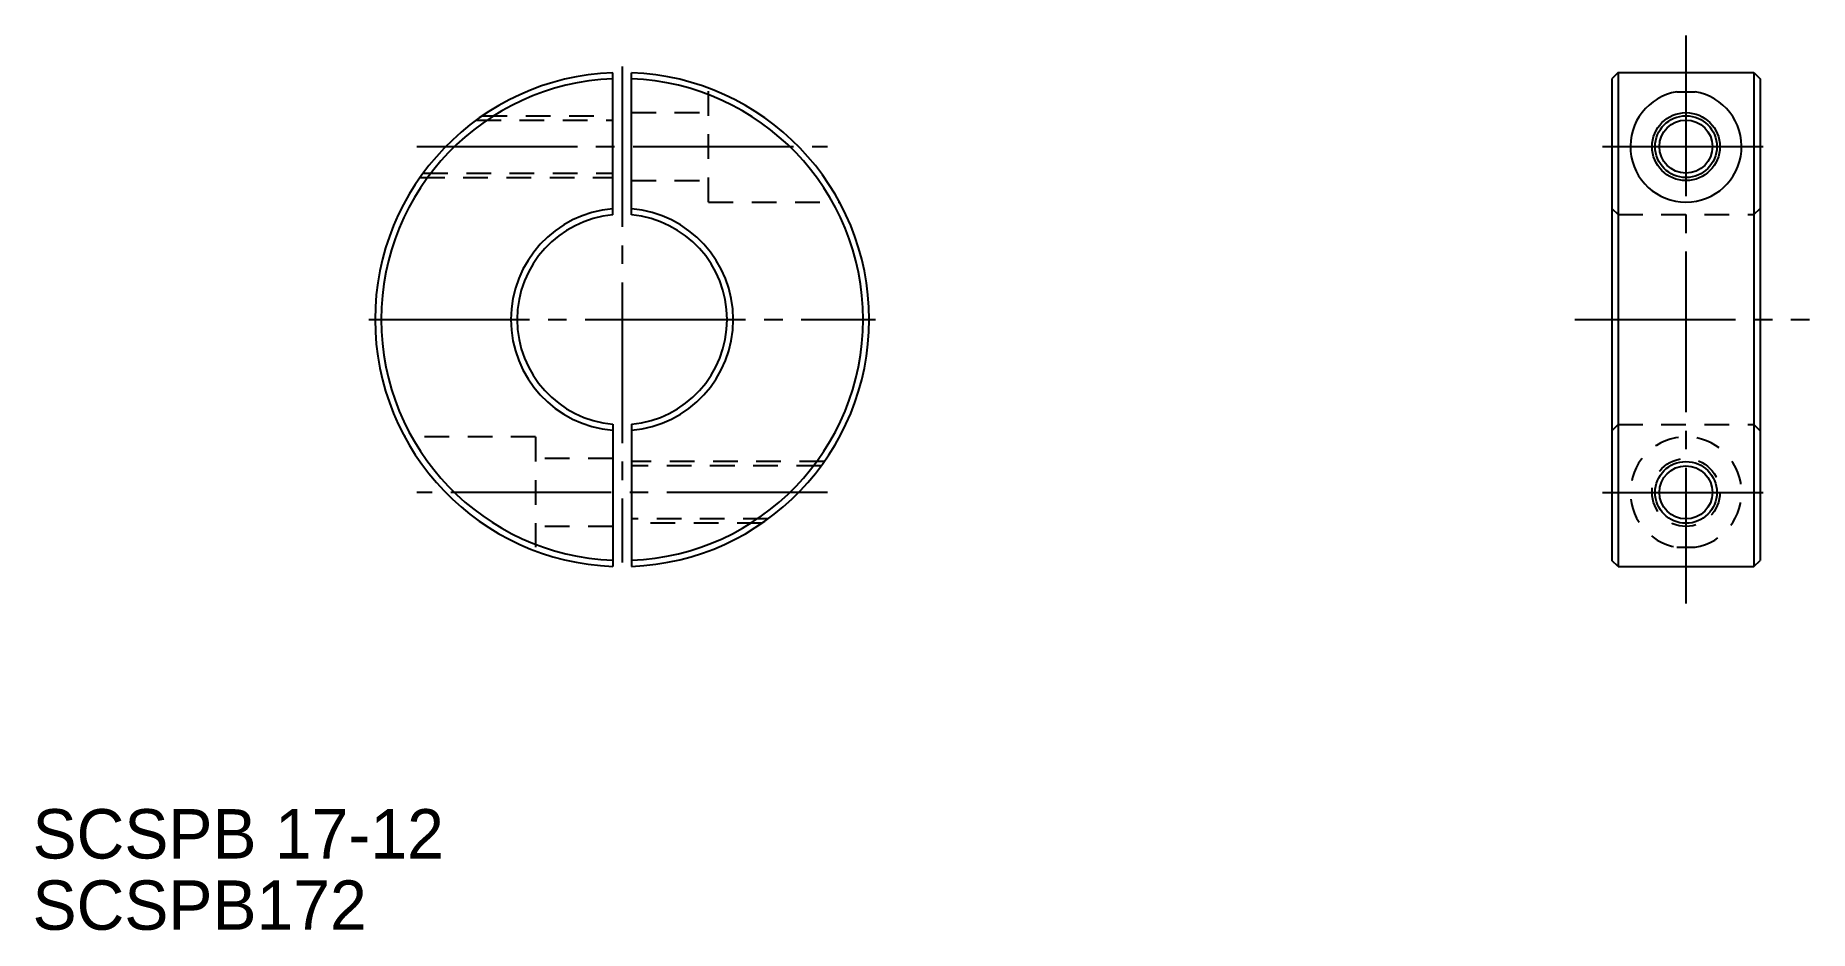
# Model space of a CAD drawing. Extents: x 53 to 197, y 153 to 225.
import ezdxf

# ---------------------------------------------------------------- set-up
doc = ezdxf.new("R2010")
doc.units = 0
doc.linetypes.add('CENTER', pattern=[17.5, 13, -1.5, 1.5, -1.5])
doc.linetypes.add('DASHED', pattern=[3.5, 2, -1.5])
doc.layers.get('0').update_dxf_attribs({"linetype": 'CONTINUOUS'})
doc.layers.add('CENTER', color=1, linetype='CENTER')

msp = doc.modelspace()

# ---------------------------------------------------------------- linework, layer by layer
at = {"color": 7, "linetype": 'CONTINUOUS'}
for p, q in [((99.95, 210.67), (99.95, 222.18)), ((101.45, 210.67), (101.45, 222.18)), ((181.32, 222.2), (180.82, 221.7)), ((180.82, 221.7), (180.82, 182.7)), ((181.32, 222.2), (181.32, 182.2)), ((181.32, 222.2), (192.32, 222.2)), ((192.32, 222.2), (192.32, 182.2)), ((192.32, 222.2), (192.82, 221.7)), ((192.82, 221.7), (192.82, 182.7)), ((186.08, 220.64), (187.56, 220.64)), ((99.95, 193.73), (99.95, 182.21)), ((101.45, 193.73), (101.45, 182.21)), ((181.32, 182.2), (180.82, 182.7)), ((192.32, 182.2), (192.82, 182.7)), ((181.32, 182.2), (192.32, 182.2))]:
    msp.add_line(p, q, dxfattribs=at)
at = {"color": 3, "linetype": 'DASHED'}
for p, q in [((107.7, 211.7), (107.7, 220.93)), ((88.9, 218.35), (99.95, 218.35)), ((89.4, 218.7), (99.95, 218.7)), ((101.45, 218.95), (107.7, 218.95)), ((84.59, 214.05), (99.95, 214.05)), ((84.34, 213.7), (99.95, 213.7)), ((101.45, 213.45), (107.7, 213.45)), ((107.7, 211.7), (118.3, 211.7)), ((180.82, 211.2), (181.32, 210.7)), ((192.32, 210.7), (192.82, 211.2)), ((181.32, 210.7), (192.32, 210.7)), ((93.7, 192.7), (83.1, 192.7)), ((93.7, 192.7), (93.7, 183.76)), ((180.82, 193.2), (181.32, 193.7)), ((181.32, 193.7), (192.32, 193.7)), ((192.32, 193.7), (192.82, 193.2)), ((99.95, 190.95), (93.7, 190.95)), ((117.06, 190.7), (101.45, 190.7)), ((116.81, 190.35), (101.45, 190.35)), ((99.95, 185.45), (93.7, 185.45)), ((112.5, 186.05), (101.45, 186.05)), ((112, 185.7), (101.45, 185.7)), ((186.08, 183.76), (187.56, 183.76))]:
    msp.add_line(p, q, dxfattribs=at)
for p, q in [((101.45, 189.85), (101.45, 189.85)), ((101.45, 187.47), (101.45, 187.47))]:
    msp.add_line(p, q)
at = {"color": 7, "linetype": 'CONTINUOUS'}
msp.add_circle((186.82, 216.2), 2.75, dxfattribs=at)
at = {"color": 3, "linetype": 'CONTINUOUS'}
for centre in [(186.82, 216.2), (186.82, 188.2)]:
    msp.add_circle(centre, 2.5, dxfattribs=at)
for centre in [(186.82, 216.2), (186.82, 188.2)]:
    msp.add_circle(centre, 2.15)
at = {"color": 3, "linetype": 'DASHED'}
msp.add_circle((186.82, 188.2), 2.75, dxfattribs=at)
at = {"color": 7, "linetype": 'CONTINUOUS'}
for radius, start, end in [(20, 92.1491, 267.8509), (19.5, 92.2042, 267.7958), (20, 272.1491, 87.8509), (19.5, 272.2042, 87.7958), (9, 94.7802, 265.2198), (9, 274.7802, 85.2198), (8.5, 95.0621, 264.9379), (8.5, 275.0621, 84.9379)]:
    msp.add_arc((100.7, 202.2), radius, start, end, dxfattribs=at)
msp.add_arc((186.82, 216.2), 4.5, 99.4229, 80.5771)
at = {"color": 3, "linetype": 'DASHED'}
msp.add_arc((186.82, 188.2), 4.5, 279.4229, 260.5771, dxfattribs=at)
at = {"layer": 'CENTER', "color": 1, "linetype": 'CENTER'}
for p, q in [((186.82, 225.2), (186.82, 179.2)), ((100.7, 222.7), (100.7, 182.53)), ((84.08, 216.2), (117.32, 216.2)), ((180.07, 216.2), (193.57, 216.2)), ((80.2, 202.2), (121.2, 202.2)), ((177.82, 202.2), (196.82, 202.2)), ((117.32, 188.2), (84.08, 188.2)), ((180.07, 188.2), (193.57, 188.2))]:
    msp.add_line(p, q, dxfattribs=at)

# ---------------------------------------------------------------- texts
for s, p in [('SCSPB 17-12', (52.97, 158.56)), ('SCSPB172', (52.97, 152.79))]:
    msp.add_text(s, height=4).set_placement(p)

doc.saveas('drawing.dxf')
